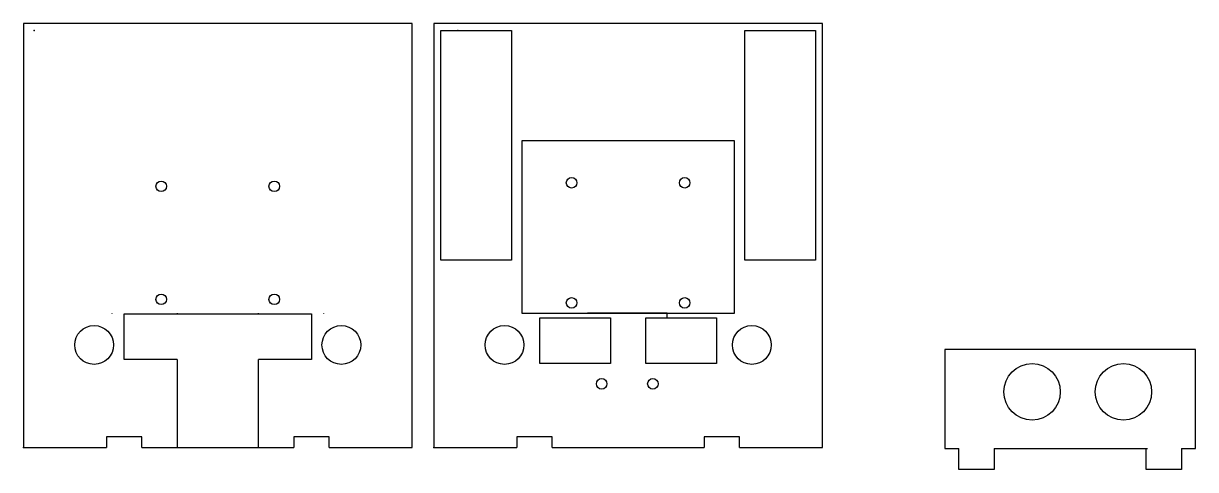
# Model space of a CAD drawing. Header units: millimetres. Extents: x 0 to 332, y -6 to 120.
import ezdxf

# ---------------------------------------------------------------- set-up
doc = ezdxf.new("R2010")
doc.units = ezdxf.units.MM
doc.header["$MEASUREMENT"] = 0
doc.layers.add('Microbit robot v7_Sketch1', color=7, linetype='Continuous')

msp = doc.modelspace()

# ---------------------------------------------------------------- linework, layer by layer
at = {"layer": 'Microbit robot v7_Sketch1'}
for p, q in [((0, 120), (0, 0)), ((110, 120), (0, 120)), ((110, 0), (110, 120)), ((116.17, 120), (116.17, 0)), ((226.17, 120), (116.17, 120)), ((226.17, 0), (226.17, 120)), ((118.17, 53), (118.17, 118)), ((118.17, 118), (138.17, 118)), ((138.17, 118), (138.17, 53)), ((204.17, 53), (204.17, 118)), ((204.17, 118), (224.17, 118)), ((224.17, 118), (224.17, 53)), ((141.17, 37.9), (141.17, 86.9)), ((141.17, 86.9), (201.17, 86.9)), ((201.17, 86.9), (201.17, 37.9)), ((138.17, 53), (118.17, 53)), ((224.17, 53), (204.17, 53)), ((25, 37.9), (25, 37.84)), ((28.5, 24.84), (28.5, 37.84)), ((28.5, 37.84), (81.5, 37.84)), ((43.5, 38), (43.5, 37.9)), ((66.5, 37.9), (66.5, 38)), ((81.5, 37.84), (81.5, 24.84)), ((85, 37.84), (85, 37.9)), ((201.17, 37.9), (141.17, 37.9)), ((146.17, 36.7), (166.17, 36.7)), ((146.17, 23.7), (146.17, 36.7)), ((159.67, 38), (159.67, 37.9)), ((182.17, 38), (159.67, 38)), ((166.17, 36.7), (166.17, 23.7)), ((176.17, 23.7), (176.17, 36.7)), ((176.17, 36.7), (196.17, 36.7)), ((182.17, 36.7), (182.17, 38)), ((196.17, 36.7), (196.17, 23.7)), ((331.78, 27.72), (260.78, 27.72)), ((260.78, 27.72), (260.78, -0.28)), ((331.78, -0.28), (331.78, 27.72)), ((43.5, 24.84), (28.5, 24.84)), ((43.5, 24.84), (43.5, 0)), ((66.5, 0), (66.5, 24.84)), ((81.5, 24.84), (66.5, 24.84)), ((166.17, 23.7), (146.17, 23.7)), ((196.17, 23.7), (176.17, 23.7)), ((0, 0), (23.5, 0)), ((23.5, 3), (23.5, 0)), ((33.5, 3), (23.5, 3)), ((33.5, 0), (33.5, 3)), ((33.5, 0), (76.5, 0)), ((43.5, 0), (66.5, 0)), ((76.5, 3), (76.5, 0)), ((86.5, 3), (76.5, 3)), ((86.5, 0), (86.5, 3)), ((86.5, 0), (110, 0)), ((149.67, 3), (139.67, 3)), ((139.67, 3), (139.67, 0)), ((149.67, 0), (149.67, 3)), ((159.53, 0), (182.67, 0)), ((202.67, 3), (192.67, 3)), ((192.67, 3), (192.67, 0)), ((202.67, 0), (202.67, 3)), ((202.67, 0), (226.17, 0)), ((116.17, 0), (139.67, 0)), ((149.67, 0), (192.67, 0)), ((260.78, -0.28), (264.78, -0.28)), ((262.04, -0.28), (264.78, -0.28)), ((264.78, -6.28), (264.78, -0.28)), ((274.78, -0.28), (274.78, -6.28)), ((274.78, -0.28), (317.78, -0.28)), ((308.18, -0.28), (318.18, -0.28)), ((317.78, -6.28), (317.78, -0.28)), ((327.78, -0.28), (331.78, -0.28)), ((327.78, -0.28), (327.78, -6.28)), ((274.78, -6.28), (264.78, -6.28)), ((327.78, -6.28), (317.78, -6.28))]:
    msp.add_line(p, q, dxfattribs=at)
for centre, radius in [((155.17, 74.9), 1.5), ((187.17, 74.9), 1.5), ((39, 73.9), 1.5), ((71, 73.9), 1.5), ((39, 41.9), 1.5), ((71, 41.9), 1.5), ((155.17, 40.9), 1.5), ((187.17, 40.9), 1.5), ((20, 29), 5.5), ((90, 29), 5.5), ((136.17, 29), 5.5), ((206.17, 29), 5.5), ((285.5, 15.72), 8), ((311.35, 15.72), 8), ((163.67, 18), 1.5), ((178.17, 18), 1.5)]:
    msp.add_circle(centre, radius, dxfattribs=at)
for p in [(3, 118), (123, 118), (0, 0), (116.17, 0)]:
    msp.add_point(p, dxfattribs=at)

doc.saveas('drawing.dxf')
